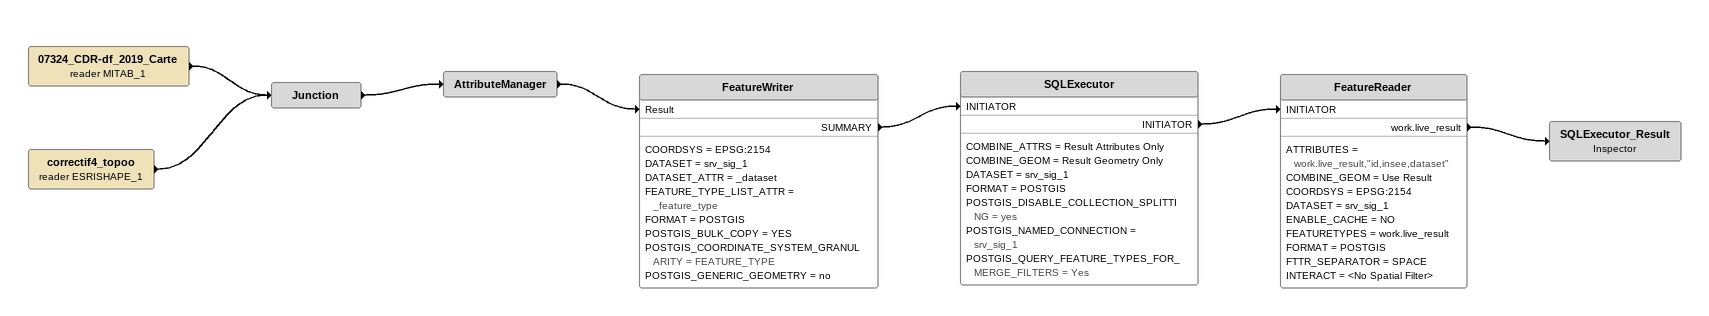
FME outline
07324_CDR-df_2019_Carte (reader MITAB_1)
    -> Junction
correctif4_topoo (reader ESRISHAPE_1)
    -> Junction
Junction
    -> AttributeManager
AttributeManager
    -> FeatureWriter [Result]
FeatureWriter
    COORDSYS = EPSG:2154
    DATASET = srv_sig_1
    DATASET_ATTR = _dataset
    FEATURE_TYPE_LIST_ATTR = _feature_type
    FORMAT = POSTGIS
    POSTGIS_BULK_COPY = YES
    POSTGIS_COORDINATE_SYSTEM_GRANULARITY = FEATURE_TYPE
    POSTGIS_GENERIC_GEOMETRY = no
    SUMMARY -> SQLExecutor [INITIATOR]
SQLExecutor
    COMBINE_ATTRS = Result Attributes Only
    COMBINE_GEOM = Result Geometry Only
    DATASET = srv_sig_1
    FORMAT = POSTGIS
    POSTGIS_DISABLE_COLLECTION_SPLITTING = yes
    POSTGIS_NAMED_CONNECTION = srv_sig_1
    POSTGIS_QUERY_FEATURE_TYPES_FOR_MERGE_FILTERS = Yes
    INITIATOR -> FeatureReader [INITIATOR]
FeatureReader
    ATTRIBUTES = work.live_result,"id,insee,dataset"
    COMBINE_GEOM = Use Result
    COORDSYS = EPSG:2154
    DATASET = srv_sig_1
    ENABLE_CACHE = NO
    FEATURETYPES = work.live_result
    FORMAT = POSTGIS
    FTTR_SEPARATOR = SPACE
    INTERACT = <No Spatial Filter>
    work.live_result -> SQLExecutor_Result
SQLExecutor_Result: Inspector
